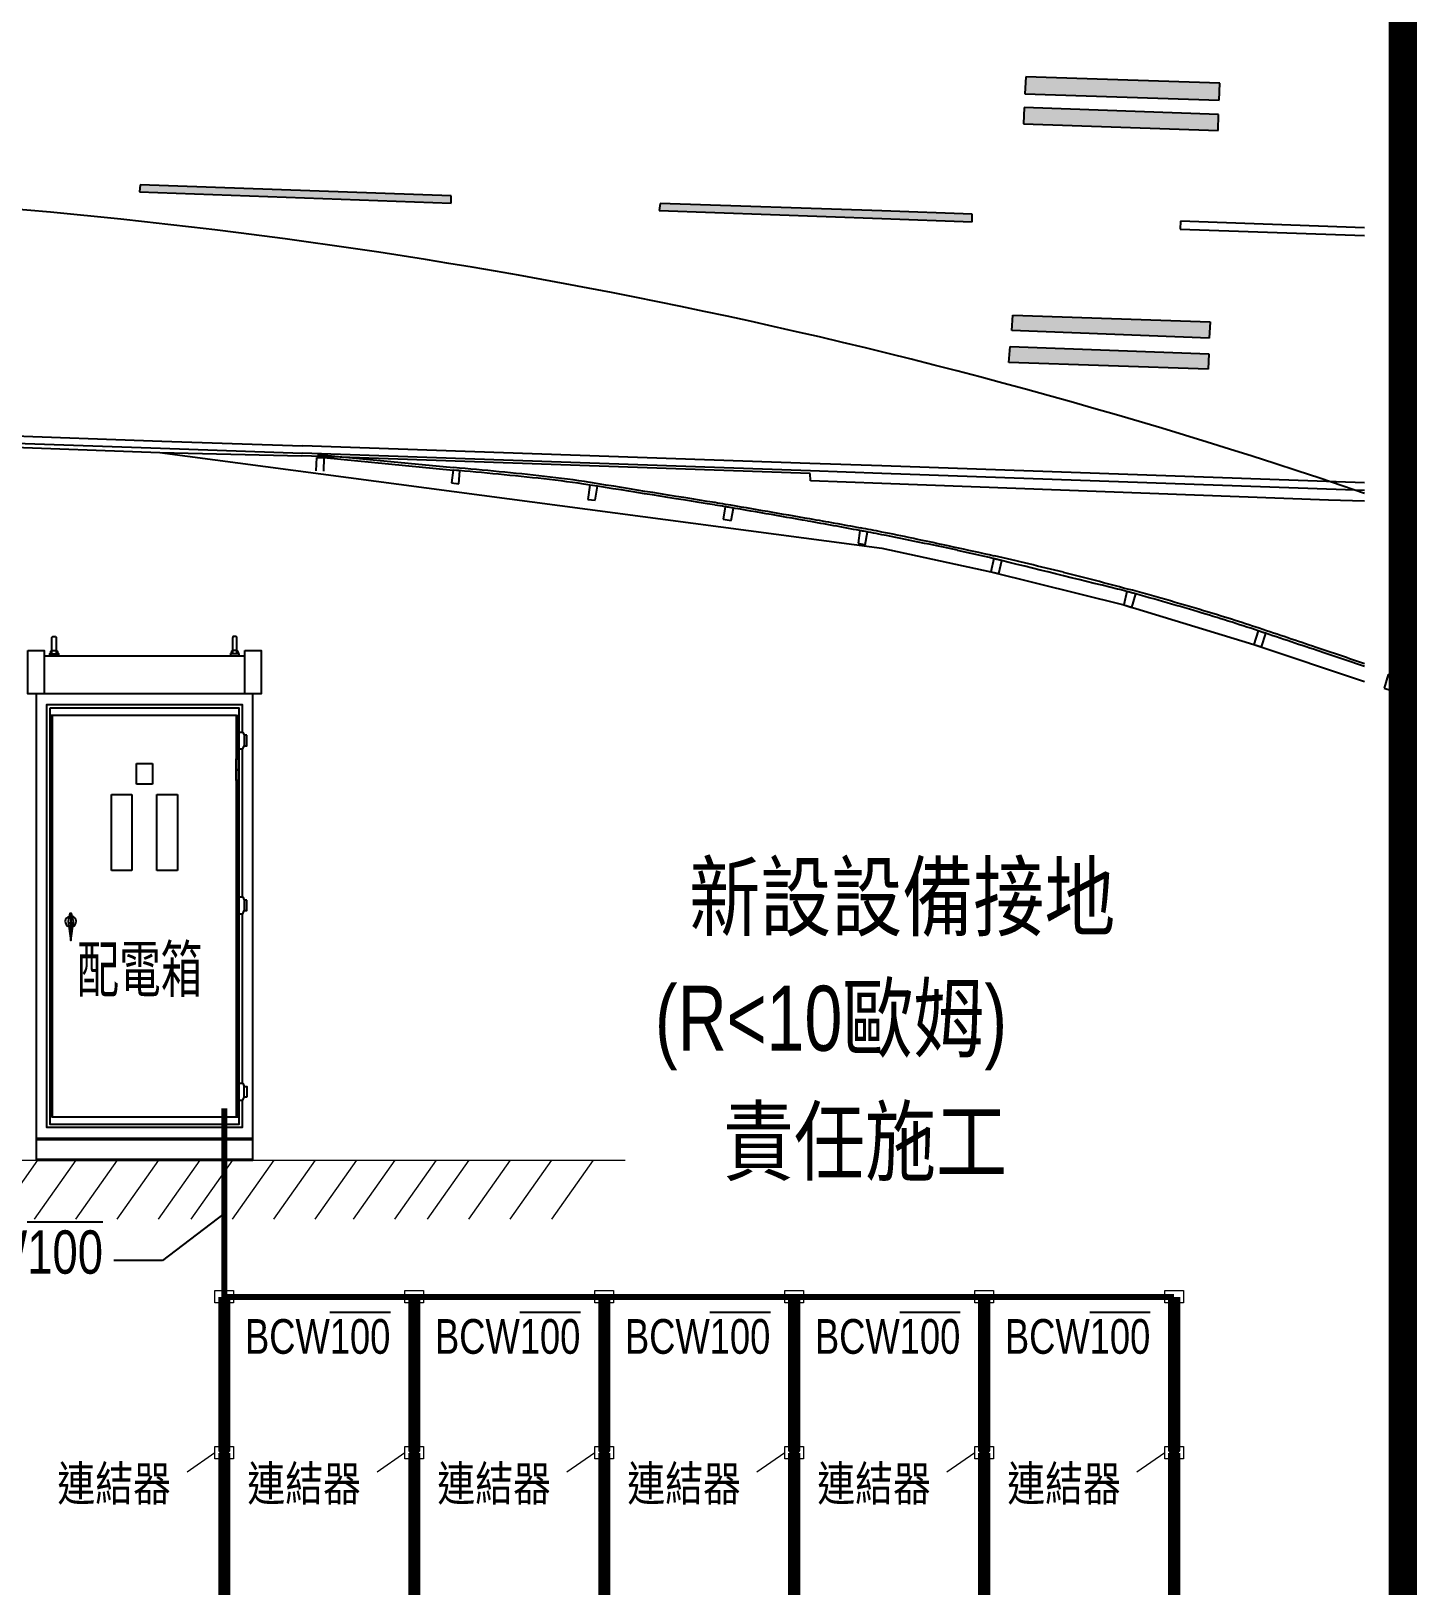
# Model space of a CAD drawing. Extents: x 71210 to 87171, y -11349 to 219.
# Drawn here: x 85574 to 87171, y -3291 to -1498 of the extents above; entities that cross this region are included whole.
import ezdxf
from ezdxf.enums import TextEntityAlignment as Align

# ---------------------------------------------------------------- set-up
doc = ezdxf.new("R2010")
doc.units = 0
doc.linetypes.add('HIDDEN', pattern=[9.525, 6.35, -3.175])
for name, color, linetype in [('L-燈具圖', 7, 'Continuous'), ('圖框', 7, 'Continuous'), ('建築', 7, 'Continuous'), ('文字', 6, 'Continuous'), ('無線訊號線', 5, 'HIDDEN'), ('避雷-OUTLINE', 7, 'Continuous')]:
    doc.layers.add(name, color=color, linetype=linetype)
doc.styles.add('CC', font='simplex.shx', dxfattribs={"width": 0.8, "bigfont": 'chineset.shx'})
doc.styles.add('新細明體', font='')
doc.styles.get('新細明體').set_extended_font_data('新細明體')
doc.dimstyles.new('ISO-25', dxfattribs={"dimtxt": 50, "dimasz": 2.5, "dimexe": 1.25, "dimexo": 0.625, "dimtad": 1, "dimtxsty": 'Standard', "dimcen": 2.5, "dimadec": 0, "dimazin": 0, "dimtfac": 1, "dimtmove": 0, "dimatfit": 3, "dimfxl": 1, "dimarcsym": 0})

# ---------------------------------------------------------------- blocks, each defined once
blk = doc.blocks.new('J-04')
for points in [[(-20, 0), (-20, 9, -0.414214), (-14, 15), (-10, 15), (-10, 84, -0.414214), (-4, 90), (4, 90, -0.414214), (10, 84), (10, 15), (14, 15, -0.414214), (20, 9), (20, 0)], [(-15, 10), (-15, 19, -0.414214), (-9, 25), (9, 25, -0.414214), (15, 19), (15, 10)]]:
    blk.add_lwpolyline(points, format="xyb")
blk.add_lwpolyline([(-19.9, 10), (19.9, 10)])
blk = doc.blocks.new('KEY6')
for points in [[(0, 50), (-3.7, 50), (-12.5, 12.5), (0, -75), (12.5, 12.5), (3.8, 50), (0, 50), (0, -75)], [(-12.5, 12.5), (0, 0), (12.5, 12.5)]]:
    blk.add_lwpolyline(points)
for start, end in [(106.00436, 248.46202), (291.53798, 73.99564)]:
    blk.add_arc((0, 12.5), 25, start, end)

msp = doc.modelspace()

# ---------------------------------------------------------------- hatches: boundary and pattern name
at = {"layer": '建築', "ltscale": 1000}
h = msp.add_hatch(color=256, dxfattribs=at)
h.paths.add_polyline_path([(86720.5, -1551.1), (86719.5, -1570.8), (86943.4, -1578), (86944.1, -1558.5)])
h.paths.add_polyline_path([(86942.1, -1613.1), (86942.7, -1594.4), (86718.8, -1586.7), (86718.1, -1605.4)])
h.paths.add_polyline_path([(86705.6, -1825.9), (86704.4, -1843.5), (86931.7, -1852.5), (86932.8, -1833.7)])
h.paths.add_polyline_path([(86930.7, -1888.3), (86931.4, -1870.3), (86702.6, -1861.9), (86700.9, -1880.4)])
h = msp.add_hatch(color=256, dxfattribs=at)
h.paths.add_polyline_path([(86554.6, -1714.5), (86658.7, -1718.2), (86658.6, -1709.4), (86554.6, -1705.8), (86299.2, -1697), (86298.1, -1705.3)])
h.paths.add_polyline_path([(85700.1, -1675.6), (85699.5, -1683.9), (86058.5, -1696.8), (86058.4, -1688.5)])
h.paths.add_polyline_path([(85099.4, -1655.6), (85099.1, -1664.2), (85459.7, -1676.5), (85459.8, -1667.8)])

# ---------------------------------------------------------------- linework, layer by layer
for p, q in [((85589.4, -2218.7), (85820.7, -2218.7)), ((85813.8, -2306.5), (85818.3, -2306.5)), ((85818.3, -2306.5), (85820.1, -2310.2)), ((85820.1, -2310.2), (85820.1, -2322.3)), ((85813.8, -2326), (85818.3, -2326)), ((85818.3, -2326), (85820.1, -2322.3)), ((85813.8, -2496.5), (85818.3, -2496.5)), ((85818.3, -2496.5), (85820.1, -2500.1)), ((85820.1, -2500.1), (85820.1, -2512.2)), ((85813.8, -2515.9), (85818.3, -2515.9)), ((85818.3, -2515.9), (85820.1, -2512.2)), ((85813.8, -2711.4), (85818.3, -2711.4)), ((85818.3, -2711.4), (85820.1, -2715.1)), ((85820.1, -2727.2), (85820.1, -2715.1)), ((85813.8, -2730.8), (85818.3, -2730.8)), ((85818.3, -2730.8), (85820.1, -2727.2)), ((85580.1, -2776.2), (85830.1, -2776.2)), ((85580.1, -2798.7), (85830.1, -2798.7))]:
    msp.add_line(p, q)
for points in [[(85570.7, -2212.4), (85589.4, -2212.4), (85589.4, -2262.4), (85570.7, -2262.4)], [(85820.7, -2212.4), (85839.4, -2212.4), (85839.4, -2262.4), (85820.7, -2262.4)], [(85580.1, -2774.9), (85830.1, -2774.9), (85830.1, -2262.4), (85580.1, -2262.4)], [(85596.3, -2278.7), (85813.8, -2278.7), (85813.8, -2758.7), (85596.3, -2758.7)], [(85822.9, -2310.2), (85820.1, -2310.2), (85820.1, -2322.3), (85822.9, -2322.3)], [(85822.9, -2500.1), (85820.1, -2500.1), (85820.1, -2512.2), (85822.9, -2512.2)], [(85822.9, -2727.2), (85820.1, -2727.2), (85820.1, -2715.1), (85822.9, -2715.1)], [(85580.1, -2799.9), (85830.1, -2799.9), (85830.1, -2774.9), (85580.1, -2774.9)]]:
    msp.add_lwpolyline(points, close=True)
for points in [[(85817.6, -2730.8), (85817.6, -2762.4), (85592.6, -2762.4), (85592.6, -2274.9), (85817.6, -2274.9), (85817.6, -2306.5)], [(85817.6, -2326), (85817.6, -2496.5)], [(85817.6, -2515.9), (85817.6, -2711.4)]]:
    msp.add_lwpolyline(points)
at = {"layer": 'L-燈具圖', "lineweight": 0}
for p, q in [((85215.8, -2799.9), (86259, -2799.9)), ((85581.9, -2799.9), (85533.9, -2868.2)), ((85625.8, -2799.9), (85577.8, -2868.2)), ((85673.6, -2799.9), (85625.5, -2868.2)), ((85721.3, -2799.9), (85673.2, -2868.2)), ((85769, -2799.9), (85720.9, -2868.2)), ((85806.4, -2799.9), (85758.4, -2868.2)), ((85854.1, -2799.9), (85806.1, -2868.2)), ((85901.8, -2799.9), (85853.8, -2868.2)), ((85949.5, -2799.9), (85901.5, -2868.2)), ((85993.6, -2799.9), (85945.6, -2868.2)), ((86041.3, -2799.9), (85993.3, -2868.2)), ((86078.8, -2799.9), (86030.7, -2868.2)), ((86126.5, -2799.9), (86078.4, -2868.2)), ((86174.2, -2799.9), (86126.2, -2868.2)), ((86221.9, -2799.9), (86173.9, -2868.2)), ((85786.1, -3137.2), (85754.1, -3159.5)), ((86005, -3137.2), (85973, -3159.5)), ((86223.9, -3137.2), (86191.9, -3159.5)), ((86442.8, -3137.2), (86410.8, -3159.5)), ((86661.7, -3137.2), (86629.7, -3159.5)), ((86880.6, -3137.2), (86848.6, -3159.5))]:
    msp.add_line(p, q, dxfattribs=at)
at = {"layer": 'L-燈具圖', "lineweight": 0, "const_width": 6.93}
for points in [[(85797, -2957.7), (85797, -2740.3)], [(85797, -2957.7), (86015.9, -2957.7)], [(86015.9, -2957.7), (86234.8, -2957.7)], [(86234.8, -2957.7), (86453.7, -2957.7)], [(86453.7, -2957.7), (86672.6, -2957.7)], [(86672.6, -2957.7), (86891.5, -2957.7)]]:
    msp.add_lwpolyline(points, dxfattribs=at)
at = {"layer": 'L-燈具圖', "lineweight": 0}
for points in [[(85786.1, -2950.2), (85807.8, -2950.2), (85807.8, -2964.6), (85786.1, -2964.6)], [(86005, -2950.2), (86026.7, -2950.2), (86026.7, -2964.6), (86005, -2964.6)], [(86223.9, -2950.2), (86245.6, -2950.2), (86245.6, -2964.6), (86223.9, -2964.6)], [(86442.8, -2950.2), (86464.5, -2950.2), (86464.5, -2964.6), (86442.8, -2964.6)], [(86661.7, -2950.2), (86683.4, -2950.2), (86683.4, -2964.6), (86661.7, -2964.6)], [(86880.6, -2950.2), (86902.3, -2950.2), (86902.3, -2964.6), (86880.6, -2964.6)], [(85786.1, -3130), (85807.8, -3130), (85807.8, -3144.4), (85786.1, -3144.4)], [(86005, -3130), (86026.7, -3130), (86026.7, -3144.4), (86005, -3144.4)], [(86223.9, -3130), (86245.6, -3130), (86245.6, -3144.4), (86223.9, -3144.4)], [(86442.8, -3130), (86464.5, -3130), (86464.5, -3144.4), (86442.8, -3144.4)], [(86661.7, -3130), (86683.4, -3130), (86683.4, -3144.4), (86661.7, -3144.4)], [(86880.6, -3130), (86902.3, -3130), (86902.3, -3144.4), (86880.6, -3144.4)]]:
    msp.add_lwpolyline(points, close=True, dxfattribs=at)
for points in [[(85797, -2957.7, 13.9, 13.9, 0), (85797, -3135.3, 13.9, 0.139, 0), (85797, -3145.1, 0.139, 0.139, 0)], [(86015.9, -2957.7, 13.9, 13.9, 0), (86015.9, -3135.3, 13.9, 0.139, 0), (86015.9, -3145.1, 0.139, 0.139, 0)], [(86234.8, -2957.7, 13.9, 13.9, 0), (86234.8, -3135.3, 13.9, 0.139, 0), (86234.8, -3145.1, 0.139, 0.139, 0)], [(86453.7, -2957.7, 13.9, 13.9, 0), (86453.7, -3135.3, 13.9, 0.139, 0), (86453.7, -3145.1, 0.139, 0.139, 0)], [(86672.6, -2957.7, 13.9, 13.9, 0), (86672.6, -3135.3, 13.9, 0.139, 0), (86672.6, -3145.1, 0.139, 0.139, 0)], [(86891.5, -2957.7, 13.9, 13.9, 0), (86891.5, -3135.3, 13.9, 0.139, 0), (86891.5, -3145.1, 0.139, 0.139, 0)], [(85797, -3137.5, 13.9, 13.9, 0), (85797, -3315.1, 13.9, 0.139, 0), (85797, -3324.9, 0.139, 0.139, 0)], [(86015.9, -3137.5, 13.9, 13.9, 0), (86015.9, -3315.1, 13.9, 0.139, 0), (86015.9, -3324.9, 0.139, 0.139, 0)], [(86234.8, -3137.5, 13.9, 13.9, 0), (86234.8, -3315.1, 13.9, 0.139, 0), (86234.8, -3324.9, 0.139, 0.139, 0)], [(86453.7, -3137.5, 13.9, 13.9, 0), (86453.7, -3315.1, 13.9, 0.139, 0), (86453.7, -3324.9, 0.139, 0.139, 0)], [(86672.6, -3137.5, 13.9, 13.9, 0), (86672.6, -3315.1, 13.9, 0.139, 0), (86672.6, -3324.9, 0.139, 0.139, 0)], [(86891.5, -3137.5, 13.9, 13.9, 0), (86891.5, -3315.1, 13.9, 0.139, 0), (86891.5, -3324.9, 0.139, 0.139, 0)]]:
    msp.add_lwpolyline(points, format="xyseb", dxfattribs=at)
at = {"layer": '圖框', "const_width": 32.6}
msp.add_lwpolyline([(87154.9, 202.6), (87154.9, -11332.3), (71266.1, -11332.3), (71266.1, 202.6)], close=True, dxfattribs=at)
at = {"layer": '建築', "ltscale": 1000}
for p, q in [((86720.5, -1551.1, -12.7), (86719.5, -1570.8, -12.7)), ((86944.1, -1558.5, -12.7), (86720.5, -1551.1, -12.7)), ((86943.4, -1578, -12.7), (86944.1, -1558.5, -12.7)), ((86719.5, -1570.8, -12.7), (86943.4, -1578, -12.7)), ((86718.8, -1586.7, -12.7), (86718.1, -1605.4, -12.7)), ((86942.7, -1594.4, -12.7), (86718.8, -1586.7, -12.7)), ((86942.1, -1613.1, -12.7), (86942.7, -1594.4, -12.7)), ((86718.1, -1605.4, -12.7), (86942.1, -1613.1, -12.7)), ((85700.1, -1675.6, -12.7), (85699.5, -1683.9, -12.7)), ((85699.5, -1683.9, -12.7), (86058.5, -1696.8, -12.7)), ((86058.4, -1688.5, -12.7), (85700.1, -1675.6, -12.7)), ((86058.5, -1696.8, -12.7), (86058.4, -1688.5, -12.7)), ((86299.2, -1697, -12.7), (86298.1, -1705.3, -12.7)), ((86554.6, -1705.8, -12.7), (86299.2, -1697, -12.7)), ((86298.1, -1705.3, -12.7), (86554.6, -1714.5, -12.7)), ((86658.6, -1709.4, -12.7), (86554.6, -1705.8, -12.7)), ((86554.6, -1714.5, -12.7), (86658.7, -1718.2, -12.7)), ((86658.7, -1718.2, -12.7), (86658.6, -1709.4, -12.7)), ((86898.8, -1717.4, -12.7), (86898.4, -1726.7, -12.7)), ((87110.9, -1725.3, -12.7), (86898.8, -1717.4, -12.7)), ((86898.4, -1726.7, -12.7), (87110.9, -1734, -12.7)), ((86704.4, -1843.5, -12.7), (86705.6, -1825.9, -12.7)), ((86705.6, -1825.9, -12.7), (86932.8, -1833.7, -12.7)), ((86931.7, -1852.5, -12.7), (86704.4, -1843.5, -12.7)), ((86932.8, -1833.7, -12.7), (86931.7, -1852.5, -12.7)), ((86700.9, -1880.4, -12.7), (86702.6, -1861.9, -12.7)), ((86702.6, -1861.9, -12.7), (86931.4, -1870.3, -12.7)), ((86930.7, -1888.3, -12.7), (86700.9, -1880.4, -12.7)), ((86931.4, -1870.3, -12.7), (86930.7, -1888.3, -12.7)), ((85203.3, -1952.3, -12.7), (85724.9, -1971.1, -12.7)), ((85202.1, -1965.3, -12.7), (85722.6, -1984.1, -12.7)), ((85203, -1960.9, -12.7), (85723.6, -1979.3, -12.7)), ((85724.9, -1971.1, -12.7), (85887.1, -1976.5, -12.7)), ((85722.6, -1984.1, -12.7), (85886.3, -1988.1, -12.7)), ((85722.6, -1984.1, -12.7), (86554.6, -2094.4, -12.7)), ((85723.6, -1979.3, -12.7), (85886.7, -1984.9, -12.7)), ((86472.1, -2008.4, -12.7), (85886.3, -1988.1, -12.7)), ((86472.5, -2005.4, -12.7), (85886.7, -1984.9, -12.7)), ((86471.7, -1996.8, -12.7), (85887.1, -1976.5, -12.7)), ((85904.4, -1986.7, -12.7), (86061.3, -2001.7, -12.7)), ((85902.9, -2005.5, -12.7), (85903.8, -1989.8, -12.7)), ((85903.8, -1989.8, -12.7), (85911.9, -1990.1, -12.7)), ((85911.9, -1990.1, -12.7), (85911.3, -2005.8, -12.7)), ((85911.9, -1990.1, -12.7), (86060.8, -2004.6, -12.7)), ((86060.8, -2004.6, -12.7), (86059, -2019.3, -12.7)), ((86068.4, -2005.3, -12.7), (86060.8, -2004.6, -12.7)), ((86067.1, -2020.2, -12.7), (86068.4, -2005.3, -12.7)), ((86554.6, -1999.7, -12.7), (86471.7, -1996.8, -12.7)), ((86554.6, -2008.3, -12.7), (86472.5, -2005.4, -12.7)), ((87110.9, -2019.2, -12.7), (86554.6, -1999.7, -12.7)), ((86059, -2019.3, -12.7), (86067.1, -2020.2, -12.7)), ((86218.1, -2021.8, -12.7), (86215.9, -2038.3, -12.7)), ((86227, -2023.2, -12.7), (86218.1, -2021.8, -12.7)), ((86224.5, -2039.3, -12.7), (86227, -2023.2, -12.7)), ((86472.3, -2016.8, -12.7), (86472.1, -2008.4, -12.7)), ((86554.6, -2019.8, -12.7), (86472.3, -2016.8, -12.7)), ((87110.9, -2027.9, -12.7), (86554.6, -2008.3, -12.7)), ((87069.3, -2039, -12.7), (86554.6, -2019.8, -12.7)), ((86215.9, -2038.3, -12.7), (86224.5, -2039.3, -12.7)), ((87110.9, -2040.4, -12.7), (87069.3, -2039, -12.7)), ((86374, -2046.7, -12.7), (86371.7, -2061.2, -12.7)), ((86383.7, -2048.4, -12.7), (86374, -2046.7, -12.7)), ((86381, -2062.8, -12.7), (86383.7, -2048.4, -12.7)), ((86371.7, -2061.2, -12.7), (86381, -2062.8, -12.7)), ((86529.4, -2074.2, -12.7), (86527.3, -2088.9, -12.7)), ((86538.2, -2075.8, -12.7), (86529.4, -2074.2, -12.7)), ((86535.3, -2090.8, -12.7), (86538.2, -2075.8, -12.7)), ((86527.3, -2088.9, -12.7), (86535.3, -2090.8, -12.7)), ((86554.6, -2094.4, -12.7), (86680.2, -2121.8, -12.7)), ((86683.8, -2106.6, -12.7), (86680.2, -2121.8, -12.7)), ((86692.8, -2108.6, -12.7), (86683.8, -2106.6, -12.7)), ((86689.4, -2123.9, -12.7), (86692.8, -2108.6, -12.7)), ((86680.2, -2121.8, -12.7), (86689.4, -2123.9, -12.7)), ((86680.2, -2121.8, -12.7), (86833.4, -2159.9, -12.7)), ((86837, -2144.5, -12.7), (86833.4, -2159.9, -12.7)), ((86847.2, -2147.3, -12.7), (86837, -2144.5, -12.7)), ((86842.9, -2162.8, -12.7), (86847.2, -2147.3, -12.7)), ((86833.4, -2159.9, -12.7), (86842.9, -2162.8, -12.7)), ((86833.4, -2159.9, -12.7), (86983.3, -2205.4, -12.7)), ((86988.3, -2189.8, -12.7), (86983.3, -2205.4, -12.7)), ((86997.1, -2192.7, -12.7), (86988.3, -2189.8, -12.7)), ((86992, -2208.1, -12.7), (86997.1, -2192.7, -12.7)), ((86983.3, -2205.4, -12.7), (86992, -2208.1, -12.7)), ((86983.3, -2205.4, -12.7), (87110.9, -2248.2, -12.7)), ((87137.9, -2240.3, -12.7), (87133.3, -2255.8, -12.7)), ((87147, -2243.5, -12.7), (87137.9, -2240.3, -12.7)), ((87133.3, -2255.8, -12.7), (87141.8, -2258.7, -12.7)), ((87141.8, -2258.7, -12.7), (87147, -2243.5, -12.7))]:
    msp.add_line(p, q, dxfattribs=at)
for centre, radius, start, end in [((84995, -8219, -12.7), 6539.4, 71.1219, 86.39354), ((85708.2, -6200, -12.7), 4210.2, 83.7682, 85.1958), ((85727.2, -6039.8, -12.7), 4051.9, 83.7836, 85.2698), ((86046.8, -3098.6, -12.7), 1090.4, 80.9626, 83.7682), ((86052.6, -3051.7, -12.7), 1046.1, 80.8584, 83.7836), ((57625.1, -181791.2, -12.7), 182029.2, 80.916605, 80.962601), ((52497.3, -211575.8, -12.7), 212252.8, 80.819132, 80.858436), ((86131.5, -3471.6, -12.7), 1448.1, 80.3433, 80.8191), ((86177.6, -3200.6, -12.7), 1170.5, 80.343, 80.9166), ((83854.4, -16853.5, -12.7), 15019.7, 79.97436, 80.343), ((83192.3, -20745.6, -12.7), 18970.4, 80.04479, 80.34328), ((85301.8, -8726.8, -12.7), 6767.9, 79.54506, 80.04479), ((85419.9, -7998.5, -12.7), 6027.3, 79.39243, 79.97436), ((86008, -4855.3, -12.7), 2829.6, 78.8634, 79.382), ((86061.5, -4607, -12.7), 2578.7, 78.9764, 79.5336), ((86062.3, -4607.2, -12.7), 2578.7, 78.1964, 78.9958), ((85367.6, -8067.6, -12.7), 6105.1, 77.95217, 78.78882), ((85267.1, -8408.3, -12.7), 6462, 77.33146, 78.18844), ((86345.7, -3484.8, -12.7), 1419, 76.2167, 77.9522), ((66785, -83222, -12.7), 83520.4, 76.116085, 76.216723), ((85859, -5775.1, -12.7), 3763.2, 76.084, 77.3315), ((85977.5, -5296.7, -12.7), 3270.2, 74.7459, 76.084), ((86711.1, -2607.6, -12.7), 480, 74.7885, 76.1161), ((85952.8, -5396.4, -12.7), 3370, 73.3331, 74.7885), ((85824.7, -5857, -12.7), 3851.1, 73.3916, 74.7459), ((86228.7, -4474.7, -12.7), 2407.9, 71.6112, 73.3331), ((86324.9, -4180.2, -12.7), 2101.2, 71.5582, 73.3916), ((82523, -15621.8, -12.7), 14154.8, 71.32175, 71.61123), ((82769.4, -14842.3, -12.7), 13340.5, 71.26118, 71.55821), ((80076, -22782, -12.7), 21724.7, 71.10591, 71.26118), ((80445.6, -21766.9, -12.7), 20641.6, 71.16124, 71.32175)]:
    msp.add_arc(centre, radius, start, end, dxfattribs=at)
at = {"layer": '無線訊號線', "ltscale": 1000}
for p, q in [((85598.8, -2287.4), (85596.3, -2287.4)), ((85597.6, -2749.9), (85597.6, -2287.4)), ((85598.8, -2749.9), (85598.8, -2287.4)), ((85811.3, -2337.4), (85811.3, -2287.4)), ((85811.3, -2287.4), (85812.6, -2287.4)), ((85812.6, -2337.4), (85812.6, -2287.4)), ((85812.6, -2287.4), (85813.8, -2287.4)), ((85811.3, -2675), (85811.3, -2362.4)), ((85812.6, -2675), (85812.6, -2362.4)), ((85811.3, -2749.9), (85811.3, -2700)), ((85812.6, -2749.9), (85812.6, -2700)), ((85598.8, -2749.9), (85596.3, -2749.9)), ((85811.3, -2749.9), (85812.6, -2749.9)), ((85812.6, -2749.9), (85813.8, -2749.9))]:
    msp.add_line(p, q, dxfattribs=at)
for points in [[(85811.3, -2337.4), (85811.3, -2287.4), (85598.8, -2287.4), (85598.8, -2749.9), (85811.3, -2749.9), (85811.3, -2700)], [(85811.3, -2675), (85811.3, -2362.4)]]:
    msp.add_lwpolyline(points, dxfattribs=at)
for points in [[(85695.7, -2342.9), (85714.4, -2342.9), (85714.4, -2366.7), (85695.7, -2366.7)], [(85810.7, -2337.4), (85813.2, -2337.4), (85813.2, -2349.9), (85810.7, -2349.9)], [(85810.7, -2349.9), (85813.2, -2349.9), (85813.2, -2362.4), (85810.7, -2362.4)], [(85666.9, -2378.5), (85690.7, -2378.5), (85690.7, -2466), (85666.9, -2466)], [(85719.4, -2378.5), (85743.2, -2378.5), (85743.2, -2466), (85719.4, -2466)], [(85810.7, -2687.5), (85813.2, -2687.5), (85813.2, -2675), (85810.7, -2675)], [(85810.7, -2700), (85813.2, -2700), (85813.2, -2687.5), (85810.7, -2687.5)]]:
    msp.add_lwpolyline(points, close=True, dxfattribs=at)

# ---------------------------------------------------------------- block references
at = {"yscale": 0.25, "zscale": 0.25}
for name, p, xscale in [('J-04', (85601, -2218.7), 0.25), ('J-04', (85809.1, -2218.7), -0.25), ('KEY6', (85620.1, -2528), 0.25)]:
    msp.add_blockref(name, p, dxfattribs=dict(at, xscale=xscale))

# ---------------------------------------------------------------- texts
at = {"layer": 'L-燈具圖', "lineweight": 0, "style": 'CC', "width": 0.8}
msp.add_text('配電箱', height=60, dxfattribs=at).set_placement((85627.8, -2611.9))
at = {"layer": '文字', "style": '新細明體', "width": 0.8}
for s, p in [('新設設備接地', (86823.7, -2534, -62.7)), ('(R<10歐姆)', (86699, -2673.9, -62.7)), ('責任施工', (86699, -2815.7, -62.7))]:
    msp.add_text(s, height=75, dxfattribs=at).set_placement(p, align=Align.RIGHT)
for s, height, p in [('BCW%%O100%%O', 50, (85447.9, -2930.9)), ('BCW%%O100%%O', 40, (85820.9, -3023.2)), ('BCW%%O100%%O', 40, (86039.8, -3023.2)), ('BCW%%O100%%O', 40, (86258.7, -3023.2)), ('BCW%%O100%%O', 40, (86477.6, -3023.2)), ('BCW%%O100%%O', 40, (86696.5, -3023.2)), ('連結器', 40, (85604.7, -3192.8)), ('連結器', 40, (85823.6, -3192.8)), ('連結器', 40, (86042.5, -3192.8)), ('連結器', 40, (86261.4, -3192.8)), ('連結器', 40, (86480.3, -3192.8)), ('連結器', 40, (86699.2, -3192.8))]:
    msp.add_text(s, height=height, dxfattribs=at).set_placement(p)

# ---------------------------------------------------------------- leaders
at = {"layer": '避雷-OUTLINE', "annotation_type": 0, "has_hookline": 1, "hookline_direction": 1}
msp.add_leader([(85797, -2861.3), (85725.9, -2915.5), (85669.8, -2915.5)], dimstyle='ISO-25', override={"dimgap": 1, "dimtad": 0}, dxfattribs=at)

doc.saveas('drawing.dxf')
